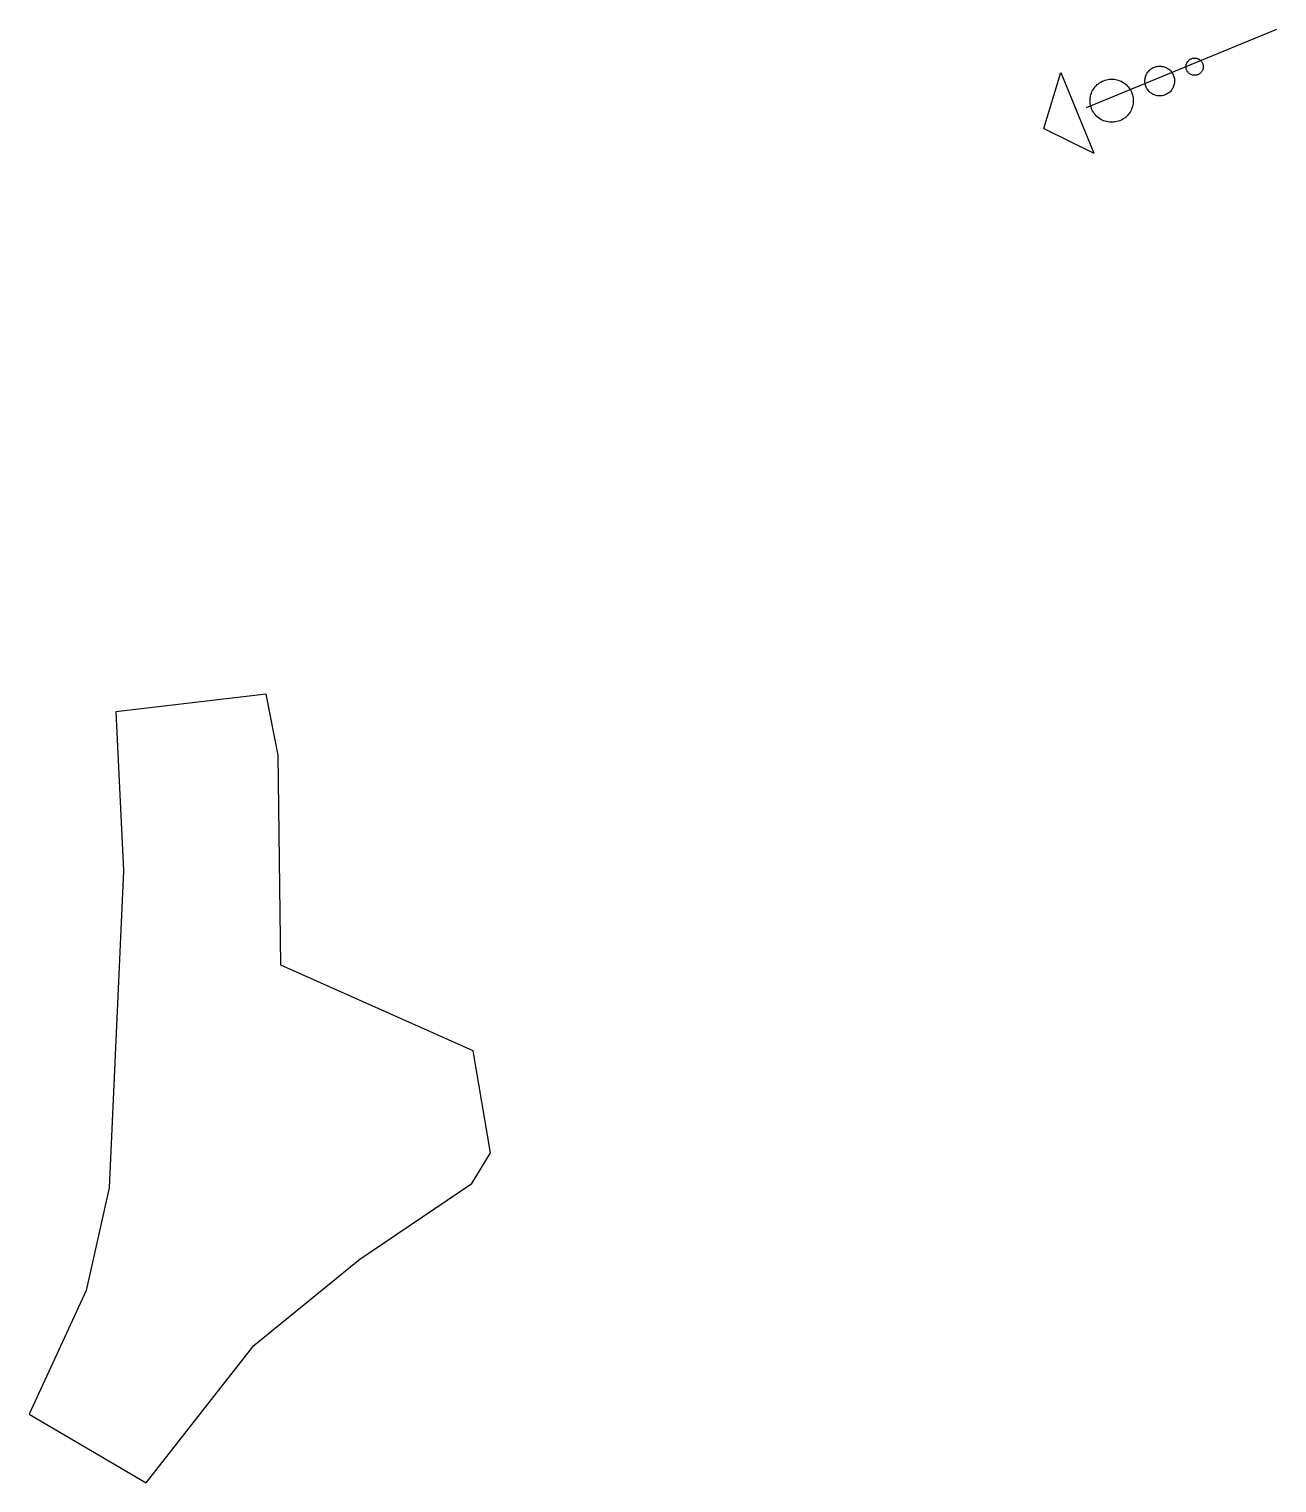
# Model space of a CAD drawing. Header units: inches. Extents: x 1390672 to 1398270, y 354915 to 360781.
# Drawn here: x 1391501.4 to 1391643.1, y 355516.5 to 355681.5 of the extents above; entities that cross this region are included whole.
import ezdxf

# ---------------------------------------------------------------- set-up
doc = ezdxf.new("R2010")
doc.units = ezdxf.units.IN
doc.header["$MEASUREMENT"] = 0

msp = doc.modelspace()

# ---------------------------------------------------------------- linework, layer by layer
for points in [[(1391621.5, 355672.66), (1391643.11, 355681.55)], [(1391631.49, 355675.65), (1391631.48, 355675.54), (1391631.47, 355675.42), (1391631.45, 355675.3), (1391631.42, 355675.19), (1391631.38, 355675.08), (1391631.34, 355674.97), (1391631.29, 355674.86), (1391631.23, 355674.76), (1391631.16, 355674.66), (1391631.09, 355674.57), (1391631.01, 355674.48), (1391630.93, 355674.4), (1391630.84, 355674.33), (1391630.74, 355674.26), (1391630.64, 355674.19), (1391630.54, 355674.14), (1391630.43, 355674.09), (1391630.32, 355674.05), (1391630.21, 355674.02), (1391630.09, 355673.99), (1391629.98, 355673.98), (1391629.86, 355673.97), (1391629.74, 355673.97), (1391629.62, 355673.98), (1391629.51, 355673.99), (1391629.39, 355674.02), (1391629.28, 355674.05), (1391629.17, 355674.09), (1391629.06, 355674.14), (1391628.96, 355674.19), (1391628.86, 355674.26), (1391628.76, 355674.33), (1391628.67, 355674.4), (1391628.59, 355674.48), (1391628.51, 355674.57), (1391628.43, 355674.66), (1391628.37, 355674.76), (1391628.31, 355674.86), (1391628.26, 355674.97), (1391628.21, 355675.08), (1391628.18, 355675.19), (1391628.15, 355675.3), (1391628.13, 355675.42), (1391628.12, 355675.54), (1391628.11, 355675.65), (1391628.12, 355675.77), (1391628.13, 355675.89), (1391628.15, 355676.01), (1391628.18, 355676.12), (1391628.21, 355676.23), (1391628.26, 355676.34), (1391628.31, 355676.45), (1391628.37, 355676.55), (1391628.43, 355676.65), (1391628.51, 355676.74), (1391628.59, 355676.83), (1391628.67, 355676.91), (1391628.76, 355676.98), (1391628.86, 355677.05), (1391628.96, 355677.12), (1391629.06, 355677.17), (1391629.17, 355677.22), (1391629.28, 355677.26), (1391629.39, 355677.29), (1391629.51, 355677.32), (1391629.62, 355677.33), (1391629.74, 355677.34), (1391629.86, 355677.34), (1391629.98, 355677.33), (1391630.09, 355677.32), (1391630.21, 355677.29), (1391630.32, 355677.26), (1391630.43, 355677.22), (1391630.54, 355677.17), (1391630.64, 355677.12), (1391630.74, 355677.05), (1391630.84, 355676.98), (1391630.93, 355676.91), (1391631.01, 355676.83), (1391631.09, 355676.74), (1391631.16, 355676.65), (1391631.23, 355676.55), (1391631.29, 355676.45), (1391631.34, 355676.34), (1391631.38, 355676.23), (1391631.42, 355676.12), (1391631.45, 355676.01), (1391631.47, 355675.89), (1391631.48, 355675.77), (1391631.49, 355675.65)], [(1391634.74, 355677.28), (1391634.74, 355677.21), (1391634.73, 355677.14), (1391634.72, 355677.07), (1391634.7, 355677.01), (1391634.68, 355676.94), (1391634.65, 355676.88), (1391634.62, 355676.82), (1391634.59, 355676.76), (1391634.55, 355676.7), (1391634.51, 355676.65), (1391634.46, 355676.6), (1391634.42, 355676.55), (1391634.36, 355676.51), (1391634.31, 355676.47), (1391634.25, 355676.43), (1391634.19, 355676.4), (1391634.13, 355676.37), (1391634.06, 355676.35), (1391634, 355676.33), (1391633.93, 355676.31), (1391633.86, 355676.31), (1391633.8, 355676.3), (1391633.73, 355676.3), (1391633.66, 355676.31), (1391633.59, 355676.31), (1391633.53, 355676.33), (1391633.46, 355676.35), (1391633.4, 355676.37), (1391633.33, 355676.4), (1391633.27, 355676.43), (1391633.21, 355676.47), (1391633.16, 355676.51), (1391633.11, 355676.55), (1391633.06, 355676.6), (1391633.01, 355676.65), (1391632.97, 355676.7), (1391632.93, 355676.76), (1391632.9, 355676.82), (1391632.87, 355676.88), (1391632.84, 355676.94), (1391632.82, 355677.01), (1391632.81, 355677.07), (1391632.79, 355677.14), (1391632.79, 355677.21), (1391632.78, 355677.28), (1391632.79, 355677.35), (1391632.79, 355677.41), (1391632.81, 355677.48), (1391632.82, 355677.55), (1391632.84, 355677.61), (1391632.87, 355677.68), (1391632.9, 355677.74), (1391632.93, 355677.8), (1391632.97, 355677.85), (1391633.01, 355677.91), (1391633.06, 355677.96), (1391633.11, 355678), (1391633.16, 355678.05), (1391633.21, 355678.09), (1391633.27, 355678.12), (1391633.33, 355678.16), (1391633.4, 355678.18), (1391633.46, 355678.21), (1391633.53, 355678.23), (1391633.59, 355678.24), (1391633.66, 355678.25), (1391633.73, 355678.25), (1391633.8, 355678.25), (1391633.86, 355678.25), (1391633.93, 355678.24), (1391634, 355678.23), (1391634.06, 355678.21), (1391634.13, 355678.18), (1391634.19, 355678.16), (1391634.25, 355678.12), (1391634.31, 355678.09), (1391634.36, 355678.05), (1391634.42, 355678), (1391634.46, 355677.96), (1391634.51, 355677.91), (1391634.55, 355677.85), (1391634.59, 355677.8), (1391634.62, 355677.74), (1391634.65, 355677.68), (1391634.68, 355677.61), (1391634.7, 355677.55), (1391634.72, 355677.48), (1391634.73, 355677.41), (1391634.74, 355677.35), (1391634.74, 355677.28)], [(1391616.66, 355670.27), (1391618.56, 355676.61)], [(1391616.66, 355670.27), (1391618.56, 355676.61)], [(1391618.56, 355676.61), (1391622.31, 355667.45)], [(1391626.8, 355673.42), (1391626.79, 355673.25), (1391626.77, 355673.08), (1391626.74, 355672.91), (1391626.7, 355672.75), (1391626.65, 355672.58), (1391626.59, 355672.42), (1391626.51, 355672.27), (1391626.43, 355672.12), (1391626.33, 355671.98), (1391626.22, 355671.85), (1391626.11, 355671.72), (1391625.99, 355671.6), (1391625.86, 355671.49), (1391625.72, 355671.39), (1391625.57, 355671.3), (1391625.42, 355671.22), (1391625.27, 355671.15), (1391625.1, 355671.09), (1391624.94, 355671.04), (1391624.77, 355671.01), (1391624.6, 355670.98), (1391624.43, 355670.97), (1391624.26, 355670.97), (1391624.09, 355670.98), (1391623.92, 355671.01), (1391623.75, 355671.04), (1391623.59, 355671.09), (1391623.43, 355671.15), (1391623.27, 355671.22), (1391623.12, 355671.3), (1391622.98, 355671.39), (1391622.84, 355671.49), (1391622.71, 355671.6), (1391622.58, 355671.72), (1391622.47, 355671.85), (1391622.36, 355671.98), (1391622.27, 355672.12), (1391622.18, 355672.27), (1391622.11, 355672.42), (1391622.04, 355672.58), (1391621.99, 355672.75), (1391621.95, 355672.91), (1391621.92, 355673.08), (1391621.9, 355673.25), (1391621.9, 355673.42), (1391621.9, 355673.59), (1391621.92, 355673.76), (1391621.95, 355673.93), (1391621.99, 355674.1), (1391622.04, 355674.26), (1391622.11, 355674.42), (1391622.18, 355674.57), (1391622.27, 355674.72), (1391622.36, 355674.86), (1391622.47, 355675), (1391622.58, 355675.12), (1391622.71, 355675.24), (1391622.84, 355675.35), (1391622.98, 355675.45), (1391623.12, 355675.54), (1391623.27, 355675.62), (1391623.43, 355675.69), (1391623.59, 355675.75), (1391623.75, 355675.8), (1391623.92, 355675.84), (1391624.09, 355675.86), (1391624.26, 355675.87), (1391624.43, 355675.87), (1391624.6, 355675.86), (1391624.77, 355675.84), (1391624.94, 355675.8), (1391625.1, 355675.75), (1391625.27, 355675.69), (1391625.42, 355675.62), (1391625.57, 355675.54), (1391625.72, 355675.45), (1391625.86, 355675.35), (1391625.99, 355675.24), (1391626.11, 355675.12), (1391626.22, 355675), (1391626.33, 355674.86), (1391626.43, 355674.72), (1391626.51, 355674.57), (1391626.59, 355674.42), (1391626.65, 355674.26), (1391626.7, 355674.1), (1391626.74, 355673.93), (1391626.77, 355673.76), (1391626.79, 355673.59), (1391626.8, 355673.42)], [(1391616.66, 355670.27), (1391622.31, 355667.45)], [(1391501.44, 355524.36), (1391514.73, 355516.54), (1391526.95, 355532.13), (1391538.99, 355541.93), (1391551.7, 355550.54), (1391553.82, 355554.01), (1391551.84, 355565.6), (1391530.03, 355575.31), (1391529.71, 355599.13), (1391528.34, 355606.05), (1391511.31, 355604.05), (1391512.16, 355586.01), (1391510.54, 355550.04), (1391507.91, 355538.37), (1391501.44, 355524.36)]]:
    msp.add_lwpolyline(points)

doc.saveas('drawing.dxf')
